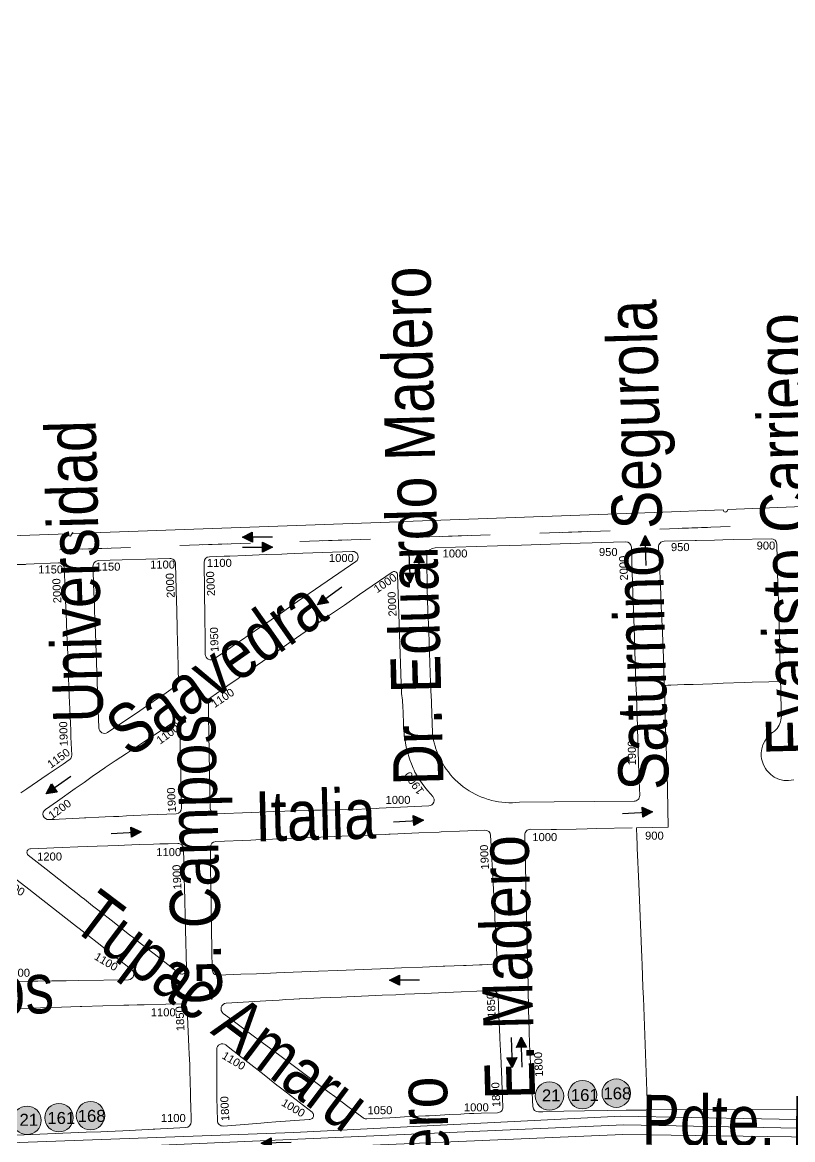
# Model space of a CAD drawing. Header units: millimetres. Extents: x 11558 to 23675, y 49449 to 61482.
# Drawn here: x 20028 to 20413, y 55505 to 56063 of the extents above; entities that cross this region are included whole.
import ezdxf

# ---------------------------------------------------------------- set-up
doc = ezdxf.new("R2010")
doc.units = ezdxf.units.MM
doc.linetypes.add('ACAD_ISO03W100', pattern=[30, 12, -18])
for name, color, linetype in [('0. plano base - nombres calles', 22, 'Continuous'), ('0. Plano Base - PLANO', 254, 'Continuous'), ('0. Plano base - sentido calles', 253, 'Continuous'), ('0.BARRIOS - DIVISIÓN', 12, 'ACAD_ISO03W100'), ('7. puesta en valor CC la lucila', 212, 'Continuous'), ('numeración', 7, 'Continuous')]:
    doc.layers.add(name, color=color, linetype=linetype)
for name, color, linetype, true_color in [('Linea 161 ida', 7, 'Continuous', 0xd16b6b), ('Linea 168 IDA', 7, 'Continuous', 0x1a1a1a), ('Linea 21 IDA Ramal F', 7, 'Continuous', 0x001861), ('Linea 21 IDA Ramal G', 7, 'Continuous', 0x001861)]:
    doc.layers.add(name, color=color, linetype=linetype, true_color=true_color)
doc.layers.get('7. puesta en valor CC la lucila').off()
doc.styles.get("Standard").update_dxf_attribs({"font": 'arial.ttf'})

# ---------------------------------------------------------------- blocks, each defined once
blk = doc.blocks.new('MANZANAS')
at = {"layer": '0. Plano Base - PLANO', "color": 0, "linetype": 'Continuous', "lineweight": 5}
for points in [[(5639544.9, 6180099.74), (5639508.83, 6180079.12), (5639508.8, 6180079.1), (5639508.83, 6180078.2), (5639508.57, 6180077.67), (5639508.34, 6180077.5), (5639507.74, 6180077.39), (5639507.44, 6180077.43), (5639507.16, 6180077.52), (5639506.74, 6180077.87), (5639506.7, 6180077.9), (5639476.74, 6180060.77), (5639367.74, 6179999.11), (5639367.68, 6179999.08), (5639367.79, 6179998.8), (5639367.79, 6179998.21), (5639367.68, 6179997.93), (5639367.27, 6179997.5), (5639366.66, 6179997.31), (5639366.34, 6179997.34), (5639366.04, 6179997.45), (5639365.62, 6179997.85), (5639365.58, 6179997.89), (5639223.75, 6179917.6), (5639223.65, 6179917.55), (5639223.57, 6179917.89), (5639223.48, 6179917.97), (5639223.42, 6179917.84), (5639223.25, 6179915.89), (5639222.61, 6179915.71), (5639222.28, 6179915.74), (5639221.67, 6179916.03), (5639221.44, 6179916.27), (5639221.38, 6179916.24), (5639082.31, 6179837.5)], [(5639702.35, 6179841.78), (5639611.5, 6179794.33), (5639586.15, 6179838.98), (5639586.1, 6179839.06), (5639583.95, 6179842.81), (5639581.16, 6179847.7), (5639575.65, 6179857.33), (5639573.81, 6179860.55), (5639563.66, 6179878.28), (5639555.38, 6179892.75), (5639546.62, 6179908.07), (5639542.88, 6179914.61), (5639542.59, 6179915.12), (5639541.57, 6179916.91), (5639555.39, 6179924.48), (5639555.53, 6179924.56), (5639551.15, 6179932.52), (5639546.37, 6179941.2), (5639542.77, 6179947.7), (5639541.29, 6179950.39), (5639539.7, 6179953.22), (5639537.82, 6179956.58), (5639536.41, 6179959.09), (5639531.17, 6179968.46), (5639526.08, 6179977.56), (5639524.52, 6179980.34), (5639522.82, 6179983.37), (5639521.08, 6179986.48), (5639522.6, 6179987.34), (5639523.98, 6179988.12), (5639529.79, 6179991.4), (5639531.68, 6179992.47), (5639533.69, 6179993.6), (5639542.06, 6179998.32), (5639546.69, 6180000.94), (5639555.92, 6180006.14), (5639559.42, 6180008.12), (5639566.68, 6180012.22), (5639571.7, 6180015.05), (5639573.61, 6180011.6), (5639574.46, 6180010.06), (5639575.41, 6180008.34), (5639580.15, 6179999.79), (5639580.82, 6179998.04), (5639581.03, 6179997.13), (5639581.2, 6179995.26), (5639581.02, 6179993.4), (5639580.52, 6179991.6), (5639579.7, 6179989.92), (5639578.98, 6179987.99), (5639578.74, 6179986.99), (5639578.49, 6179984.94), (5639578.56, 6179982.88), (5639578.95, 6179980.86), (5639579.66, 6179978.92), (5639580.48, 6179977.39), (5639581.25, 6179976.27), (5639581.91, 6179975.48), (5639583.41, 6179974.07), (5639585.12, 6179972.91), (5639586.03, 6179972.43), (5639587.96, 6179971.7), (5639588.96, 6179971.44), (5639591, 6179971.17), (5639593.06, 6179971.23), (5639594.08, 6179971.37), (5639596.08, 6179971.9), (5639597.3, 6179972.4), (5639598.08, 6179972.82), (5639600.28, 6179974.37)]]:
    blk.add_lwpolyline(points, dxfattribs=at)
for points in [[(5639538.45, 6180075.07), (5639545.64, 6180062.09), (5639547.79, 6180058.21), (5639549.62, 6180054.93), (5639549.92, 6180054.37), (5639552.32, 6180050.04), (5639565.28, 6180026.64), (5639571.7, 6180015.05), (5639566.68, 6180012.22), (5639559.42, 6180008.12), (5639555.92, 6180006.14), (5639546.69, 6180000.94), (5639542.06, 6179998.32), (5639533.69, 6179993.6), (5639531.68, 6179992.47), (5639529.79, 6179991.4), (5639523.98, 6179988.12), (5639522.6, 6179987.34), (5639521.08, 6179986.48), (5639514.37, 6179998.47), (5639508.15, 6180009.44), (5639501.5, 6180020.93), (5639496.31, 6180029.89), (5639490.97, 6180039.13), (5639486.7, 6180046.51, -0.420533), (5639487.77, 6180050.36), (5639501.35, 6180057.84), (5639502.05, 6180058.22), (5639509.83, 6180062.5), (5639513.51, 6180064.53), (5639518.13, 6180067.07), (5639534.65, 6180076.16, -0.413403)], [(5639464.04, 6179894.67), (5639462.29, 6179894.61), (5639460.53, 6179894.63), (5639458.78, 6179894.73), (5639457.03, 6179894.91), (5639455.29, 6179895.16), (5639453.57, 6179895.5), (5639451.86, 6179895.9), (5639450.17, 6179896.39), (5639448.5, 6179896.94), (5639446.87, 6179897.58), (5639445.26, 6179898.28), (5639443.68, 6179899.05), (5639442.14, 6179899.9), (5639440.64, 6179900.81), (5639439.18, 6179901.79), (5639437.76, 6179902.83), (5639437.67, 6179902.91), (5639436.4, 6179903.93), (5639435.08, 6179905.09), (5639434.05, 6179906.08), (5639433.82, 6179906.31), (5639433.14, 6179907.03), (5639432.61, 6179907.59), (5639431.46, 6179908.91), (5639430.84, 6179909.69), (5639430.37, 6179910.29), (5639429.34, 6179911.72), (5639429.16, 6179912.04), (5639419.59, 6179928.92), (5639419.29, 6179929.44), (5639406.99, 6179951.14), (5639404, 6179956.4), (5639399.1, 6179965.06), (5639393.67, 6179974.63), (5639386.67, 6179987.9), (5639385.7, 6179989.64), (5639385.54, 6179991.08), (5639385.86, 6179992.5), (5639386.62, 6179993.73), (5639387.75, 6179994.65), (5639396.62, 6179999.63), (5639405.82, 6180004.79), (5639414.95, 6180009.91), (5639425.45, 6180015.8), (5639442.23, 6180025.21), (5639450.95, 6180030.1), (5639456.18, 6180033.04), (5639460.27, 6180035.33), (5639470.82, 6180041.25, -0.413755), (5639474.63, 6180040.18), (5639478.1, 6180034.01), (5639483.3, 6180024.78), (5639485.91, 6180020.14), (5639488.17, 6180016.13), (5639489.79, 6180013.25), (5639489.84, 6180013.16), (5639491.05, 6180011.01), (5639494.14, 6180005.53), (5639508.65, 6179979.75), (5639509, 6179979.14), (5639513.71, 6179970.78), (5639513.88, 6179970.46), (5639518.67, 6179961.97), (5639518.89, 6179961.58), (5639519.09, 6179961.21), (5639530.21, 6179941.47), (5639535.57, 6179931.94, -0.421686), (5639534.44, 6179928.1), (5639517.06, 6179918.88), (5639499.17, 6179909.4), (5639483.8, 6179901.25), (5639482.32, 6179900.31), (5639480.8, 6179899.44), (5639479.24, 6179898.63), (5639477.64, 6179897.89), (5639476.02, 6179897.23), (5639474.36, 6179896.64), (5639472.69, 6179896.12), (5639470.99, 6179895.67), (5639470.14, 6179895.49), (5639469.27, 6179895.31), (5639467.54, 6179895.02), (5639465.79, 6179894.8)], [(5639310.32, 6179894.43), (5639307.81, 6179899.12), (5639306.32, 6179901.89), (5639301.74, 6179910.42), (5639288.58, 6179934.94, -0.407174), (5639289.67, 6179938.7), (5639296.09, 6179942.35), (5639298.47, 6179943.7), (5639305.29, 6179947.57), (5639314.3, 6179952.7), (5639321.15, 6179956.59), (5639323.43, 6179957.88), (5639326.71, 6179959.75), (5639330.33, 6179961.8), (5639351.84, 6179974.02, -0.751272), (5639355.69, 6179970.27), (5639337.56, 6179936.27), (5639334.76, 6179931.01), (5639328.32, 6179918.92), (5639322.82, 6179908.62), (5639321.5, 6179906.14), (5639320.07, 6179903.46), (5639315.26, 6179894.44, -0.599172)], [(5639348.07, 6179827.26), (5639334.89, 6179851.5), (5639330.04, 6179860.42), (5639326.34, 6179867.23), (5639322.68, 6179873.97, -0.250864), (5639322.66, 6179876.61), (5639327.53, 6179885.86), (5639330.45, 6179891.39), (5639331.72, 6179893.79), (5639333.05, 6179896.33), (5639334.4, 6179898.88), (5639335.8, 6179901.53), (5639340.66, 6179910.74), (5639345.8, 6179920.5), (5639350.71, 6179929.8), (5639355.86, 6179939.41), (5639360.67, 6179948.4), (5639365.02, 6179956.52), (5639374.36, 6179973.95), (5639374.54, 6179974.26), (5639374.78, 6179974.53), (5639375.07, 6179974.73), (5639375.4, 6179974.87), (5639375.75, 6179974.93), (5639376.1, 6179974.92), (5639376.45, 6179974.83), (5639376.77, 6179974.67), (5639377.04, 6179974.45), (5639377.26, 6179974.17), (5639406.43, 6179922.39), (5639408.35, 6179919.5), (5639410.18, 6179916.57), (5639411.4, 6179914.49), (5639411.94, 6179913.58), (5639412.04, 6179913.4), (5639412.2, 6179913.1), (5639413.6, 6179910.54), (5639414.08, 6179909.65), (5639414.64, 6179908.6), (5639415.75, 6179906.71), (5639416.93, 6179904.86), (5639417.18, 6179904.5), (5639418.08, 6179903.2), (5639418.18, 6179903.05), (5639419.5, 6179901.3), (5639420.89, 6179899.59), (5639421.49, 6179898.91), (5639422.34, 6179897.94), (5639423.85, 6179896.35), (5639425.42, 6179894.81), (5639427.04, 6179893.34), (5639428.73, 6179891.92), (5639429.63, 6179891.22), (5639430.46, 6179890.58), (5639432.37, 6179889.38), (5639434.31, 6179888.25), (5639436.29, 6179887.19), (5639438.31, 6179886.2), (5639440.36, 6179885.28), (5639442.44, 6179884.42), (5639443.98, 6179883.85, -0.632659), (5639444.43, 6179878.81), (5639422.98, 6179866.24), (5639421.67, 6179865.47), (5639417.71, 6179863.15), (5639413, 6179860.39), (5639404.15, 6179855.58), (5639397.56, 6179852), (5639394.73, 6179850.46), (5639392.54, 6179849.24), (5639386.68, 6179845.95), (5639376.89, 6179840.46), (5639370.63, 6179836.95), (5639367.16, 6179834.94), (5639351.93, 6179826.17, -0.42145)], [(5639276.25, 6179927.76), (5639285.56, 6179910.92), (5639287.27, 6179907.85), (5639292.32, 6179898.71), (5639297.47, 6179889.4), (5639301.51, 6179882.11), (5639301.73, 6179881.7), (5639301.79, 6179881.6), (5639301.84, 6179881.51), (5639301.95, 6179881.3), (5639304.4, 6179876.89), (5639304.61, 6179876.37), (5639304.75, 6179875.83), (5639304.83, 6179875.27), (5639304.83, 6179874.71), (5639304.76, 6179874.16), (5639304.61, 6179873.61), (5639304.4, 6179873.09), (5639304.13, 6179872.61), (5639303.89, 6179872.17), (5639300.47, 6179865.85), (5639299.09, 6179863.31), (5639294.24, 6179854.35), (5639285, 6179837.27, -0.592372), (5639280.09, 6179837.25), (5639277.87, 6179841.24), (5639275.81, 6179844.87), (5639271.1, 6179853.16), (5639261.63, 6179869.82), (5639256.63, 6179878.63), (5639252.92, 6179885.16), (5639251.41, 6179887.8), (5639250.12, 6179890.07), (5639247.77, 6179894.21), (5639246.88, 6179895.8), (5639241.54, 6179905.19), (5639240.4, 6179907.18), (5639240.17, 6179907.64), (5639240.02, 6179908.14), (5639239.94, 6179908.66), (5639239.95, 6179909.18), (5639240.03, 6179909.69), (5639240.19, 6179910.19), (5639240.43, 6179910.65), (5639240.74, 6179911.07), (5639241.1, 6179911.45), (5639272.44, 6179928.85, -0.414679)], [(5639399.81, 6179760.67), (5639389.94, 6179755.04, -0.421388), (5639386.08, 6179756.14), (5639381.36, 6179764.91), (5639376.38, 6179774.14), (5639366.48, 6179792.52), (5639361.58, 6179801.62), (5639357.03, 6179810.06, -0.406222), (5639358.1, 6179813.81), (5639373.33, 6179822.56), (5639377.68, 6179825.06), (5639382.67, 6179827.93), (5639388.7, 6179831.39), (5639391.75, 6179833.15), (5639400.65, 6179838.26), (5639409.72, 6179843.47), (5639418.67, 6179848.61), (5639424.8, 6179852.13), (5639427.34, 6179853.59), (5639431.79, 6179856.15), (5639433.13, 6179856.92), (5639433.71, 6179857.25), (5639437.04, 6179859.17), (5639446.24, 6179864.46), (5639454.99, 6179869.48), (5639455.95, 6179870.03), (5639463.84, 6179874.57), (5639474.82, 6179880.88, -0.411373), (5639478.63, 6179879.87), (5639482.64, 6179873.03), (5639483.36, 6179871.81), (5639486.07, 6179867.2), (5639487.29, 6179865.12), (5639488.5, 6179863.07), (5639489.03, 6179862.16), (5639498.9, 6179845.36), (5639499.61, 6179844.16), (5639504.26, 6179836.24), (5639504.99, 6179835), (5639508.98, 6179828.21), (5639509.83, 6179826.77, -0.413741), (5639508.84, 6179822.94), (5639506.97, 6179821.83), (5639504.64, 6179820.5), (5639504.49, 6179820.42), (5639504.08, 6179820.18), (5639503.51, 6179819.86), (5639497.7, 6179816.54), (5639497.28, 6179816.3), (5639496.63, 6179815.93), (5639488.41, 6179811.24), (5639487.81, 6179810.89), (5639478.71, 6179805.71), (5639469.61, 6179800.51), (5639460.56, 6179795.34), (5639441.79, 6179784.63), (5639433.53, 6179779.92), (5639415.35, 6179769.54), (5639412.8, 6179768.09), (5639406.66, 6179764.58)], [(5639275.11, 6179788.79), (5639278.5, 6179795.27), (5639283.56, 6179804.93), (5639286.04, 6179809.69), (5639288.37, 6179814.13), (5639290.44, 6179818.1), (5639291.96, 6179821), (5639292.01, 6179821.1), (5639293.19, 6179823.23), (5639294.97, 6179826.45), (5639298.24, 6179832.38), (5639303.46, 6179841.83), (5639311.19, 6179855.82, -0.591239), (5639316.1, 6179855.81), (5639320.05, 6179848.59), (5639323.76, 6179841.83), (5639335.25, 6179820.84, -0.407125), (5639334.2, 6179817.08), (5639322.01, 6179810.01), (5639315.88, 6179806.45), (5639312.66, 6179804.59), (5639309.3, 6179802.64), (5639306.97, 6179801.29), (5639303.4, 6179799.22), (5639300.68, 6179797.64), (5639295.04, 6179794.37), (5639294.48, 6179794.04), (5639292.21, 6179792.73), (5639283.44, 6179787.64), (5639281.49, 6179786.51), (5639279, 6179785.07, -0.751611)], [(5639487.27, 6179725.21), (5639477.01, 6179726.88), (5639469.72, 6179728.08), (5639466.26, 6179728.64), (5639446.47, 6179731.88), (5639443.3, 6179732.4), (5639435.9, 6179733.61), (5639432.79, 6179734.12), (5639429.45, 6179734.66), (5639425.81, 6179735.26), (5639416.98, 6179736.7), (5639411.27, 6179737.64), (5639403.8, 6179738.86), (5639401.05, 6179739.31, -0.698624), (5639400.06, 6179744.47), (5639414.57, 6179753.18), (5639417.1, 6179754.7), (5639419.87, 6179756.36), (5639422.76, 6179758.09), (5639425.71, 6179759.86), (5639429.03, 6179761.83), (5639431.32, 6179763.19), (5639431.65, 6179763.38), (5639437.68, 6179766.86), (5639440.64, 6179768.56), (5639449.59, 6179773.71), (5639452.05, 6179775.12), (5639458.48, 6179778.82), (5639467.36, 6179783.94), (5639473.32, 6179787.37), (5639477.23, 6179789.62), (5639485.62, 6179794.45), (5639495.06, 6179799.88), (5639515.1, 6179811.41, -0.413945), (5639518.92, 6179810.39), (5639523.89, 6179801.77), (5639529.12, 6179792.71), (5639529.68, 6179791.73), (5639530.96, 6179789.52), (5639532.64, 6179786.6), (5639533.84, 6179784.53), (5639539.92, 6179773.98), (5639542.7, 6179769.17), (5639546.69, 6179762.24, -0.42027), (5639545.61, 6179758.39), (5639538.43, 6179754.44), (5639535.21, 6179752.67), (5639534.94, 6179752.52), (5639533.38, 6179751.6), (5639531.12, 6179750.27), (5639529.67, 6179749.42), (5639524.93, 6179746.63), (5639518.57, 6179742.88), (5639516.05, 6179741.4), (5639514.42, 6179740.44), (5639505.38, 6179735.12), (5639501.6, 6179732.9), (5639499.02, 6179731.37), (5639489.14, 6179725.56, -0.175329)], [(5639372.73, 6179746.92), (5639372.29, 6179746.92), (5639371.86, 6179746.99), (5639359.59, 6179749.25), (5639359.44, 6179749.28), (5639355.92, 6179749.93), (5639352.31, 6179750.59), (5639348.03, 6179751.38), (5639344.64, 6179752), (5639343.36, 6179752.24), (5639342.15, 6179752.46), (5639340.55, 6179752.76), (5639331.71, 6179754.42), (5639321.52, 6179756.33), (5639318.23, 6179756.95), (5639313.17, 6179757.9), (5639311.16, 6179758.27), (5639308.58, 6179758.76), (5639305.08, 6179759.43), (5639301.07, 6179760.2), (5639289.32, 6179762.44), (5639278.01, 6179764.6), (5639277.64, 6179764.74), (5639277.31, 6179764.94), (5639277.04, 6179765.22), (5639276.83, 6179765.55), (5639276.7, 6179765.91), (5639276.65, 6179766.3), (5639276.68, 6179766.68), (5639276.8, 6179767.05), (5639277, 6179767.39), (5639277.26, 6179767.67), (5639277.58, 6179767.84), (5639281.27, 6179769.95), (5639284.73, 6179771.92), (5639287.73, 6179773.64), (5639291.42, 6179775.75), (5639298.16, 6179779.6), (5639306.61, 6179784.43), (5639315.85, 6179789.71), (5639318.47, 6179791.18), (5639324.81, 6179794.75), (5639331.14, 6179798.31), (5639333.9, 6179799.87), (5639337.44, 6179801.86), (5639341.69, 6179804.25, -0.416909), (5639345.51, 6179803.16), (5639351.79, 6179791.77), (5639352.9, 6179789.75), (5639354.66, 6179786.58), (5639365.03, 6179767.84), (5639374.4, 6179750.9), (5639374.64, 6179750.54), (5639374.81, 6179750.14), (5639374.91, 6179749.71), (5639374.94, 6179749.27), (5639374.88, 6179748.84), (5639374.75, 6179748.42), (5639374.54, 6179748.03), (5639374.27, 6179747.69), (5639373.94, 6179747.39), (5639373.57, 6179747.17), (5639373.16, 6179747.01)], [(5639423.15, 6179690.38), (5639417.71, 6179700.3), (5639417.64, 6179700.43), (5639416.46, 6179702.58), (5639412.87, 6179709.46), (5639412.69, 6179709.82), (5639410.85, 6179713.34), (5639410.43, 6179714.14), (5639407.78, 6179719.23), (5639406.84, 6179721.04), (5639406.44, 6179721.8, -0.62562), (5639409.44, 6179725.85), (5639409.86, 6179725.77), (5639413.93, 6179725.01), (5639416.5, 6179724.53), (5639419.88, 6179723.9), (5639420.45, 6179723.79), (5639422.18, 6179723.47), (5639422.8, 6179723.35), (5639423.13, 6179723.29), (5639433.33, 6179721.38), (5639436.83, 6179720.73), (5639441.37, 6179719.88), (5639442.69, 6179719.63), (5639443.6, 6179719.47), (5639447.13, 6179718.82), (5639463.23, 6179715.89), (5639463.62, 6179715.8), (5639463.98, 6179715.62), (5639464.3, 6179715.37), (5639464.56, 6179715.06), (5639464.76, 6179714.71), (5639464.87, 6179714.32), (5639464.91, 6179713.92), (5639464.86, 6179713.52), (5639464.73, 6179713.13), (5639464.53, 6179712.78), (5639464.26, 6179712.48), (5639463.94, 6179712.24), (5639463.57, 6179712.07), (5639449.45, 6179703.25), (5639445.88, 6179701.02), (5639443.02, 6179699.24), (5639427.08, 6179689.35, -0.43)]]:
    blk.add_lwpolyline(points, format="xyb", close=True, dxfattribs=at)
for points in [[(5639542.59, 6179915.12), (5639542.88, 6179914.61), (5639546.62, 6179908.07), (5639555.38, 6179892.75), (5639563.66, 6179878.28), (5639573.81, 6179860.55), (5639575.65, 6179857.33), (5639581.16, 6179847.7), (5639583.95, 6179842.81), (5639586.1, 6179839.06), (5639586.15, 6179838.98), (5639611.5, 6179794.33), (5639610.88, 6179794.01), (5639610.92, 6179793.89), (5639602.16, 6179789.23), (5639593.75, 6179784.76), (5639583.76, 6179779.29), (5639574.65, 6179774.3), (5639565.47, 6179769.26), (5639563.64, 6179768.26, -0.40498), (5639559.88, 6179769.29), (5639558.28, 6179772), (5639556.31, 6179775.34), (5639553.67, 6179779.8), (5639550.96, 6179784.4), (5639548.79, 6179788.07), (5639545.65, 6179793.38), (5639543.97, 6179796.23), (5639540.75, 6179802.1), (5639535.54, 6179811.59), (5639525.89, 6179829.17), (5639513.64, 6179851.5), (5639505.59, 6179866.18), (5639500.68, 6179875.11), (5639493.69, 6179887.93, -0.424698), (5639494.89, 6179891.78), (5639504.15, 6179896.41), (5639506.57, 6179897.73), (5639515.18, 6179902.45), (5639519.98, 6179905.08), (5639524.06, 6179907.32), (5639539.75, 6179915.91)], [(5639206.18, 6179890.88), (5639209.89, 6179892.98), (5639210.18, 6179893.15), (5639224.09, 6179901.2, -0.415991), (5639227.92, 6179900.16), (5639233, 6179891.27), (5639233.69, 6179890.05), (5639236.3, 6179885.49), (5639237.23, 6179883.85), (5639238.97, 6179880.8), (5639244.12, 6179871.78), (5639249.31, 6179862.68), (5639252.4, 6179857.27), (5639254.41, 6179853.75), (5639254.89, 6179852.91), (5639257.52, 6179848.3), (5639259.54, 6179844.77), (5639264.54, 6179836.01), (5639266.58, 6179832.43), (5639267.95, 6179830.04), (5639269.84, 6179826.73), (5639274.28, 6179818.95, -0.258464), (5639274.31, 6179816.24), (5639272.54, 6179812.94), (5639270.25, 6179808.67), (5639268.28, 6179805.01), (5639266.47, 6179801.65), (5639265.23, 6179799.33), (5639262.13, 6179793.57), (5639260.47, 6179790.47)], [(5639271.69, 6179752.27), (5639286.09, 6179749.59), (5639294.91, 6179747.94), (5639315.82, 6179744.04), (5639321.06, 6179743.07), (5639331.62, 6179741.1), (5639335.24, 6179740.42), (5639350.4, 6179737.6, -0.707058), (5639351.22, 6179732.38), (5639329.4, 6179720.59), (5639323.89, 6179717.61), (5639320.41, 6179715.73), (5639317.54, 6179714.18), (5639311.43, 6179710.88), (5639308.26, 6179709.17), (5639302.25, 6179705.92)], [(5639309.72, 6179694.52), (5639318.65, 6179699.56), (5639327.83, 6179704.74), (5639336.03, 6179709.37), (5639336.76, 6179709.77), (5639355.16, 6179719.99), (5639357.21, 6179721.13), (5639360.97, 6179723.21), (5639364.05, 6179724.92), (5639373.43, 6179730.13), (5639380.25, 6179733.91, -0.407975), (5639384.02, 6179732.87), (5639391.6, 6179719.89), (5639393.57, 6179716.51), (5639395.42, 6179713.33), (5639397.98, 6179708.95), (5639399.48, 6179706.21), (5639404.9, 6179696.32), (5639407.06, 6179692.38), (5639407.32, 6179691.92), (5639411.79, 6179683.76, -0.405854), (5639410.75, 6179680), (5639402.84, 6179675.37), (5639399.8, 6179673.59), (5639397.38, 6179672.17), (5639396.61, 6179671.72), (5639394.49, 6179670.47), (5639383.52, 6179664.05), (5639376.96, 6179660.28), (5639373.95, 6179658.55), (5639367.62, 6179654.93), (5639334.15, 6179635.73, -0.419005)]]:
    blk.add_lwpolyline(points, format="xyb", dxfattribs=at)
blk.add_lwpolyline([(5639328.49, 6179813.76), (5639328.49, 6179813.76)], close=True, dxfattribs=at)
blk = doc.blocks.new('21 azul')
at = {"layer": 'Linea 21 IDA Ramal F', "lineweight": 211, "true_color": 0xededed}
h = blk.add_hatch(color=7, dxfattribs=at)
h.dxf.hatch_style = 1
edge = h.paths.add_edge_path()
edge.add_arc((0, 0), 7.11, 0, 360)
at = {"layer": 'Linea 21 IDA Ramal F', "lineweight": 9}
blk.add_circle((0, 0), 7.11, dxfattribs=at)
at = {"layer": 'Linea 21 IDA Ramal F', "lineweight": 211, "insert": (-3.78, 3.29), "char_height": 6, "attachment_point": 1}
blk.add_mtext_dynamic_manual_height_columns('21', width=8.5711, gutter_width=12.5, heights=[0], dxfattribs=at)
blk = doc.blocks.new('161 ida')
at = {"layer": 'Linea 161 ida', "lineweight": 211, "true_color": 0xededed}
h = blk.add_hatch(color=7, dxfattribs=at)
h.dxf.hatch_style = 1
edge = h.paths.add_edge_path()
edge.add_arc((0, 0), 7.11, 0, 360)
at = {"layer": 'Linea 161 ida', "lineweight": 9}
blk.add_circle((0, 0), 7.11, dxfattribs=at)
at = {"layer": 'Linea 161 ida', "lineweight": 15, "insert": (-5.85, 2.85), "char_height": 6, "attachment_point": 1}
blk.add_mtext_dynamic_manual_height_columns('161', width=16.4579, gutter_width=12.5, heights=[0], dxfattribs=at)
blk = doc.blocks.new('168 vuelta')
at = {"layer": 'Linea 168 IDA', "lineweight": 211, "true_color": 0xededed}
h = blk.add_hatch(color=7, dxfattribs=at)
h.dxf.hatch_style = 1
edge = h.paths.add_edge_path()
edge.add_arc((0, 0), 7.11, 0, 360)
at = {"layer": 'Linea 168 IDA', "lineweight": 9}
blk.add_circle((0, 0), 7.11, dxfattribs=at)
at = {"layer": 'Linea 168 IDA', "lineweight": 15, "insert": (-6.45, 2.89), "char_height": 6, "attachment_point": 1}
blk.add_mtext_dynamic_manual_height_columns('168', width=16.4579, gutter_width=12.5, heights=[0], dxfattribs=at)

msp = doc.modelspace()

# ---------------------------------------------------------------- hatches: boundary and pattern name
at = {"layer": '0. Plano base - sentido calles', "linetype": 'Continuous', "lineweight": 25, "ltscale": 2, "true_color": 0x1a1a1a}
h = msp.add_hatch(color=250, dxfattribs=at)
h.dxf.hatch_style = 1
h.paths.add_polyline_path([(20137.69, 55805.72), (20142.7, 55803.25), (20142.69, 55805.75)])
h.paths.add_polyline_path([(20137.69, 55805.72), (20142.69, 55805.75), (20142.68, 55808.25)])
h = msp.add_hatch(color=250, dxfattribs=at)
h.dxf.hatch_style = 1
h.paths.add_polyline_path([(20152.71, 55800.79), (20147.7, 55803.27), (20147.71, 55800.77)])
h.paths.add_polyline_path([(20152.71, 55800.79), (20147.71, 55800.77), (20147.72, 55798.27)])
h = msp.add_hatch(color=250, dxfattribs=at)
h.dxf.hatch_style = 1
h.paths.add_polyline_path([(20339, 55806.54), (20336.68, 55801.45), (20339.17, 55801.54)])
h.paths.add_polyline_path([(20339, 55806.54), (20339.17, 55801.54), (20341.67, 55801.63)])
h = msp.add_hatch(color=250, dxfattribs=at)
h.dxf.hatch_style = 1
h.paths.add_polyline_path([(20225.98, 55798.07), (20223.66, 55792.99), (20226.16, 55793.07)])
h.paths.add_polyline_path([(20225.98, 55798.07), (20226.16, 55793.07), (20228.65, 55793.16)])
h = msp.add_hatch(color=250, dxfattribs=at)
h.dxf.hatch_style = 1
h.paths.add_polyline_path([(20221.51, 55782.9), (20223.83, 55787.99), (20221.34, 55787.9)])
h.paths.add_polyline_path([(20221.51, 55782.9), (20221.34, 55787.9), (20218.84, 55787.81)])
h = msp.add_hatch(color=250, dxfattribs=at)
h.dxf.hatch_style = 1
h.paths.add_polyline_path([(20175.19, 55772), (20180.72, 55772.86), (20179.27, 55774.89)])
h.paths.add_polyline_path([(20175.19, 55772), (20179.27, 55774.89), (20177.82, 55776.93)])
h = msp.add_hatch(color=250, dxfattribs=at)
h.dxf.hatch_style = 1
h.paths.add_polyline_path([(20039.67, 55677.48), (20045.19, 55678.34), (20043.74, 55680.38)])
h.paths.add_polyline_path([(20039.67, 55677.48), (20043.74, 55680.38), (20042.29, 55682.42)])
h = msp.add_hatch(color=250, dxfattribs=at)
h.dxf.hatch_style = 1
h.paths.add_polyline_path([(20342.78, 55668.49), (20337.63, 55670.68), (20337.79, 55668.19)])
h.paths.add_polyline_path([(20342.78, 55668.49), (20337.79, 55668.19), (20337.94, 55665.69)])
h = msp.add_hatch(color=250, dxfattribs=at)
h.dxf.hatch_style = 1
h.paths.add_polyline_path([(20228.21, 55664.32), (20223.07, 55666.51), (20223.22, 55664.01)])
h.paths.add_polyline_path([(20228.21, 55664.32), (20223.22, 55664.01), (20223.37, 55661.52)])
h = msp.add_hatch(color=250, dxfattribs=at)
h.dxf.hatch_style = 1
h.paths.add_polyline_path([(20087.1, 55658.5), (20081.96, 55660.69), (20082.11, 55658.2)])
h.paths.add_polyline_path([(20087.1, 55658.5), (20082.11, 55658.2), (20082.26, 55655.7)])
h = msp.add_hatch(color=250, dxfattribs=at)
h.dxf.hatch_style = 1
h.paths.add_polyline_path([(20211.25, 55584.25), (20216.26, 55581.77), (20216.25, 55584.27)])
h.paths.add_polyline_path([(20211.25, 55584.25), (20216.25, 55584.27), (20216.24, 55586.77)])
h = msp.add_hatch(color=250, dxfattribs=at)
h.dxf.hatch_style = 1
h.paths.add_polyline_path([(20277.02, 55555.74), (20274.7, 55550.66), (20277.2, 55550.74)])
h.paths.add_polyline_path([(20277.02, 55555.74), (20277.2, 55550.74), (20279.7, 55550.83)])
h = msp.add_hatch(color=250, dxfattribs=at)
h.dxf.hatch_style = 1
h.paths.add_polyline_path([(20272.55, 55540.57), (20274.88, 55545.66), (20272.38, 55545.57)])
h.paths.add_polyline_path([(20272.55, 55540.57), (20272.38, 55545.57), (20269.88, 55545.48)])
h = msp.add_hatch(color=250, dxfattribs=at)
h.dxf.hatch_style = 1
h.paths.add_polyline_path([(20147.08, 55502.8), (20152.12, 55500.38), (20152.08, 55502.88)])
h.paths.add_polyline_path([(20147.08, 55502.8), (20152.08, 55502.88), (20152.04, 55505.38)])
at = {"layer": 'Linea 168 IDA', "lineweight": 15}
h = msp.add_hatch(dxfattribs=at)
h.set_pattern_fill('AR-B816', color=256, angle=2.4879)
h.set_pattern_definition([(2.4879, (7791.41, 1427), (-8.8206, 203.0085), []), (92.4879, (7791.41, 1427), (-211.82906, 194.1879), [203.2, -203.2])])
h.paths.add_polyline_path([(20295.67, 55526.4, 1), (20304.04, 55526.4, 1)])
h.paths.add_polyline_path([(20296.55, 55523.3), (20303.62, 55523.61), (20303.4, 55528.76), (20296.33, 55528.45)], flags=25)
h = msp.add_hatch(dxfattribs=at)
h.set_pattern_fill('AR-B816', color=256, angle=2.4879)
h.set_pattern_definition([(2.4879, (7530.25, 1414.8), (-8.8206, 203.0085), []), (92.4879, (7530.25, 1414.8), (-211.82906, 194.1879), [203.2, -203.2])])
h.paths.add_polyline_path([(20034.51, 55514.2, 1), (20042.88, 55514.2, 1)])
h.paths.add_polyline_path([(20035.39, 55511.1), (20042.46, 55511.41), (20042.24, 55516.56), (20035.17, 55516.25)], flags=25)

# ---------------------------------------------------------------- linework, layer by layer
at = {"layer": '0. Plano base - sentido calles', "color": 250, "linetype": 'Continuous', "lineweight": 25, "ltscale": 2, "true_color": 0x1a1a1a}
for points in [[(20152.69, 55805.79), (20137.69, 55805.72), (20142.68, 55808.25), (20142.7, 55803.25), (20137.69, 55805.72)], [(20137.71, 55800.72), (20152.71, 55800.79), (20147.72, 55798.27), (20147.7, 55803.27), (20152.71, 55800.79)], [(20339.53, 55791.55), (20339, 55806.54), (20341.67, 55801.63), (20336.68, 55801.45), (20339, 55806.54)], [(20220.98, 55797.89), (20221.51, 55782.9), (20218.84, 55787.81), (20223.83, 55787.99), (20221.51, 55782.9)], [(20226.51, 55783.08), (20225.98, 55798.07), (20228.65, 55793.16), (20223.66, 55792.99), (20225.98, 55798.07)], [(20187.42, 55780.69), (20175.19, 55772), (20177.82, 55776.93), (20180.72, 55772.86), (20175.19, 55772)], [(20051.89, 55686.17), (20039.67, 55677.48), (20042.29, 55682.42), (20045.19, 55678.34), (20039.67, 55677.48)], [(20327.8, 55667.59), (20342.78, 55668.49), (20337.94, 55665.69), (20337.63, 55670.68), (20342.78, 55668.49)], [(20213.24, 55663.41), (20228.21, 55664.32), (20223.37, 55661.52), (20223.07, 55666.51), (20228.21, 55664.32)], [(20072.13, 55657.59), (20087.1, 55658.5), (20082.26, 55655.7), (20081.96, 55660.69), (20087.1, 55658.5)], [(20226.25, 55584.32), (20211.25, 55584.25), (20216.24, 55586.77), (20216.26, 55581.77), (20211.25, 55584.25)], [(20272.02, 55555.56), (20272.55, 55540.57), (20269.88, 55545.48), (20274.88, 55545.66), (20272.55, 55540.57)], [(20277.55, 55540.75), (20277.02, 55555.74), (20279.7, 55550.83), (20274.7, 55550.66), (20277.02, 55555.74)], [(20162.08, 55503.05), (20147.08, 55502.8), (20152.04, 55505.38), (20152.12, 55500.38), (20147.08, 55502.8)]]:
    msp.add_lwpolyline(points, dxfattribs=at)
at = {"layer": '0.BARRIOS - DIVISIÓN', "color": 14, "lineweight": 18, "ltscale": 2}
for points in [[(21185.39, 56161.52), (21178.83, 56000.77), (21300.45, 55999.5), (21270.69, 55899.86), (21171.53, 55912.66), (21162.25, 55848.43), (21316.32, 55824.7), (21324.08, 55861.86), (21338.64, 55861.3), (21331.71, 55780.29), (21308.87, 55782.23), (21312.44, 55804.88), (21216.26, 55816.03), (21208.47, 55759.38), (21183.69, 55761.94), (21190.38, 55818.05), (20969.49, 55832.27), (20681.41, 55821.47), (19757.42, 55789.39), (18967.23, 55750.75), (18450.62, 55734.7), (17997.13, 55715.25), (17552.48, 55699.13), (17505.57, 56634.4)], [(19746.68, 55789.02), (20681.41, 55821.47), (20969.49, 55832.27), (21125.26, 55821.17), (21114.47, 55758.09), (21322.89, 55728.59), (21320.44, 55711.01), (21200.67, 55727.09), (21190.53, 55654.59), (21096.18, 55669.6), (21092.8, 55612.09), (21063.86, 55614.7), (21028.53, 55491.38), (21081.85, 55474.77), (21073.11, 55453.67), (21082.74, 55444.6), (21044.03, 55248.23), (20962.35, 55248.41), (20982.72, 55129.49), (20936.63, 55036.91), (20926.22, 54963.71), (20985.9, 54867.22), (20999.99, 54790.86)]]:
    msp.add_lwpolyline(points, dxfattribs=at)
at = {"layer": 'Linea 161 ida', "lineweight": 15}
msp.add_lwpolyline([(20019.37, 55493.89), (20327.97, 55507.15), (20508.49, 55504.57), (20628.92, 55501.96), (20634.23, 55492.92), (20592.39, 55152.36), (20562.83, 54930.07), (20547.5, 54813.47), (20522.29, 54647.02), (20503.31, 54626.42), (20493.68, 54580.79), (20509.72, 54548.57), (20495.87, 54440.99), (20475.6, 54326.02), (20452.74, 54205.94), (19628.78, 54187.07)], dxfattribs=at)
at = {"layer": 'Linea 168 IDA', "lineweight": 15}
msp.add_lwpolyline([(20802.45, 56139.06), (20776.13, 55948.55), (20759.69, 55833.4), (20740.96, 55711.43), (20729.79, 55641.6), (20718.33, 55573.74), (20706.75, 55504.58), (20643.32, 55510.18), (20326.93, 55516.19), (20163.37, 55508.06), (19948.21, 55500.25), (19718.27, 55489.7), (19717.78, 55481.46), (19698.13, 55338.05), (19687.29, 55195.33), (19662.5, 54759.44), (19648, 54524.15), (19636.42, 54302.88), (19629.27, 54238.22), (19604.59, 53997.04), (19591.34, 53851.26), (19567.85, 53617.24), (19567.94, 53603.73), (19539.11, 53324.02)], dxfattribs=at)
at = {"layer": 'Linea 21 IDA Ramal G', "lineweight": 15}
msp.add_lwpolyline([(19622.95, 53952.26), (20411.33, 53972.28), (20470.78, 54275.39), (20494.77, 54407.29), (20513.17, 54549.42), (20496.95, 54581.51), (20505.09, 54623.89), (20525.52, 54644.72), (20544.92, 54759.6), (20570.29, 54957.7), (20595.5, 55147.39), (20621.65, 55352.1), (20642.15, 55506), (20328.39, 55511.93), (19744.84, 55486.31), (19754.73, 55639.59), (19754.32, 55654.77), (19762.07, 55774.32), (19763.11, 55794.19), (19772.61, 55942.01), (19778.52, 56030.41), (19782.19, 56099.71)], dxfattribs=at)

# ---------------------------------------------------------------- block references
at = {"layer": '0. Plano Base - PLANO', "color": 28, "lineweight": 5, "true_color": 0x0d0d0d, "rotation": 332.5463477508169}
msp.add_blockref('MANZANAS', (-7833237.48, -2828296.13), dxfattribs=at)
at = {"layer": '7. puesta en valor CC la lucila', "color": 250, "lineweight": 30, "rotation": 332.5463477508169}
msp.add_blockref('MANZANAS', (-7833237.48, -2828296.13), dxfattribs=at)
at = {"layer": 'Linea 161 ida', "lineweight": 15}
for p in [(20307.73, 55526.99), (20046.03, 55515.5)]:
    msp.add_blockref('161 ida', p, dxfattribs=at)
at = {"layer": 'Linea 168 IDA', "lineweight": 15}
for p in [(20324.62, 55527.77), (20061.8, 55516.52)]:
    msp.add_blockref('168 vuelta', p, dxfattribs=at)
at = {"layer": 'Linea 21 IDA Ramal G', "color": 188, "lineweight": 15, "true_color": 0x0a090b}
for p in [(20291.22, 55526.35), (20030.06, 55514.15)]:
    msp.add_blockref('21 azul', p, dxfattribs=at)

# ---------------------------------------------------------------- texts
at = {"layer": '0. plano base - nombres calles', "color": 250, "lineweight": 15, "true_color": 0x1a1a1a, "char_height": 25, "attachment_point": 1}
for s, insert, rotation in [('{\\fArial Narrow|b0|i0|c0|p34;Dr. Eduardo Madero}', (20213.32, 55681.31), 91.4748), ('{\\fArial Narrow|b0|i0|c0|p34;Saturnino Segurola}', (20325.93, 55678.92), 91.4748), ('{\\fArial Narrow|b0|i0|c0|p34;Evaristo Carriego}', (20399.77, 55696.19), 91.4748), ('{\\fArial Narrow|b0|i0|c0|p34;Universidad}', (20043.19, 55712.68), 91.4748), ('{\\fArial Narrow|b0|i0|c0|p34;Saavedra}', (20067, 55715.49), 35.0163), ('{\\fArial Narrow|b0|i0|c0|p34;G. Campos}', (20102.74, 55571.67), 91.4748), ('{\\fArial Narrow|b0|i0|c0|p34;Italia}', (20143.65, 55678.6), 1.4523), ('{\\fArial Narrow|b0|i0|c0|p34;E. Madero}', (20259.12, 55524.28), 91.4748), ('{\\fArial Narrow|b0|i0|c0|p34;Tupac Amaru}', (20066.4, 55630.78), 322.9663), ('{\\fArial Narrow|b0|i0|c0|p34;Patricios}', (19932.88, 55586.67), 3.3482), ('{\\fArial Narrow|b0|i0|c0|p34;Dr. Eduardo Madero}', (20221.58, 55276.31), 91.4748), ('{\\fArial Narrow|b0|i0|c0|p34;Pdte. Hipólito Yrigoyen}', (20337.44, 55526.96), 359.5877)]:
    msp.add_mtext_dynamic_manual_height_columns(s, width=329.255, gutter_width=12.5, heights=[0], dxfattribs=dict(at, insert=insert, rotation=rotation))
at = {"layer": 'numeración', "color": 251, "true_color": 0x606162, "char_height": 4, "attachment_point": 1}
for s, insert in [('900', (20394.78, 55803.55)), ('1000', (20180.99, 55797.35)), ('1000', (20237.8, 55799.6)), ('950', (20315.96, 55800.34)), ('950', (20351.95, 55802.79)), ('1150', (20064.29, 55793.01)), ('1100', (20091.59, 55794.05)), ('1100', (20119.99, 55794.9)), ('1150', (20035.67, 55791.6)), ('1000', (20209.3, 55676.4)), ('1000', (20282.66, 55657.79)), ('900', (20339.02, 55658.52)), ('1200', (20035.11, 55648.09)), ('1100', (20094.67, 55650.29)), ('1200', (20019.1, 55589.97)), ('1100', (20091.93, 55570.18)), ('1050', (20200.25, 55521.25)), ('1000', (20248.45, 55522.68)), ('1100', (20096.95, 55517.33))]:
    msp.add_mtext_dynamic_manual_height_columns(s, width=16.0314, gutter_width=12.5, heights=[0], dxfattribs=dict(at, insert=insert))
for s, heights, insert, rotation in [('2000', [0], (20326.53, 55783.97), 92.6966), ('2000', [0], (20099.94, 55775.3), 92.6966), ('2000', [0], (20120.12, 55776.17), 92.6966), ('1000', [0], (20202.83, 55780.94), 34.1217), ('2000', [0], (20043.24, 55772.64), 92.6966), ('2000', [0], (20210.83, 55766), 92.6966), ('1950', [0], (20121.83, 55748.3), 91.6075), ('1100', [0], (20121.59, 55723.54), 34.1217), ('1900', [0], (20046.46, 55701.15), 91.6075), ('1100', [4.09], (20094.24, 55705.22), 36.1489), ('1900', [0], (20330.47, 55691.63), 90.5635), ('1150', [4.09], (20039.62, 55693.18), 36.1489), ('1900', [0], (20225.51, 55676.55), 125.5181), ('1900', [0], (20100.56, 55668.07), 92.6966), ('1200', [4.09], (20040.18, 55667.72), 36.1489), ('1900', [0], (20257.01, 55639.49), 92.6966), ('1900', [0], (20103.27, 55629.49), 92.6966), ('1200', [4.09], (20018.78, 55635.86), 329.1512), ('1100', [4.09], (20065.31, 55598.39), 329.1512), ('1850', [0], (20260.36, 55565.38), 92.6966), ('1850', [0], (20104.81, 55558.68), 92.6966), ('1100', [4.09], (20129.1, 55548.86), 329.1512), ('1800', [0], (20284.05, 55535.84), 92.6966), ('1800', [0], (20262.7, 55520.7), 92.6966), ('1800', [0], (20127.21, 55513.72), 92.6966), ('1000', [4.09], (20158.89, 55525.33), 329.1512)]:
    msp.add_mtext_dynamic_manual_height_columns(s, width=16.0314, gutter_width=12.5, heights=heights, dxfattribs=dict(at, insert=insert, rotation=rotation))

doc.saveas('drawing.dxf')
